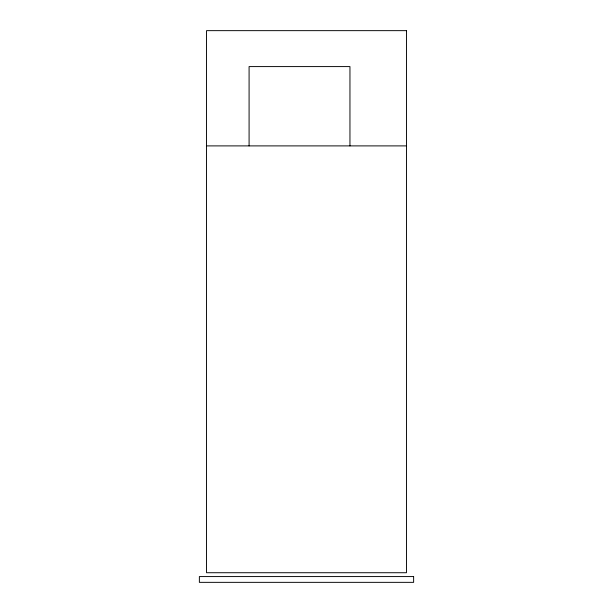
<?xml version="1.0" encoding="UTF-8"?>
<svg xmlns="http://www.w3.org/2000/svg" width="613" height="613" viewBox="0 0 613 613"><rect width="100%" height="100%" fill="white"/><g stroke="black" fill="none" stroke-linecap="round" stroke-linejoin="round"><path stroke-width="0.92" d="M206.535 145.894L406.465 145.894M349.954 145.894L349.954 66.587L249.085 66.587L249.085 145.894M406.465 30.65L206.535 30.65L206.535 572.726L406.465 572.726L406.465 30.65M413.629 576.572L199.371 576.572L199.371 582.35L413.629 582.35L413.629 576.572"/></g></svg>
